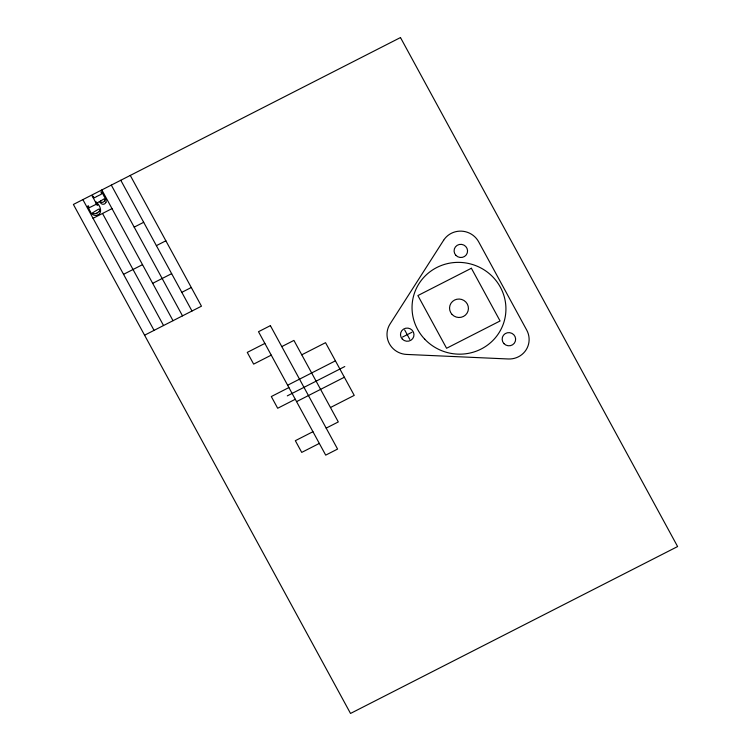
<?xml version="1.0" encoding="UTF-8"?>
<svg xmlns="http://www.w3.org/2000/svg" width="751" height="751" viewBox="0 0 751 751"><rect width="100%" height="100%" fill="white"/><g stroke="black" fill="none" stroke-linecap="round" stroke-linejoin="round"><path stroke-width="1.13" d="M105.929 202.244L106.041 201.916A4.149 4.037 16.2 0 0 105.694 199.325M104.52 200.846L104.764 200.301A1.502 1.464 16.2 0 0 104.699 199.278L104.126 198.865A3.023 2.938 16.2 0 0 103.816 199.043L103.722 199.109A4.628 4.506 16.2 0 1 103.291 199.372A5.257 5.126 16.2 0 1 102.587 199.813L102.493 199.86A3.943 3.839 16.2 0 0 101.826 200.282L100.55 200.939M99.198 211.322L99.789 210.205A1.671 1.633 16.2 0 0 99.676 209.229L98.7 209.135A10.223 9.951 16.2 0 0 98.221 209.407L97.649 209.736A11.453 11.152 16.2 0 1 97.132 210.027A10.58 10.298 16.2 0 1 96.212 210.571L92.364 213.012A1.333 1.295 16.2 0 0 92.805 213.434L93.969 213.706A5.257 5.116 16.2 0 0 94.532 213.697A6.496 6.318 16.2 0 0 96.992 213.049M96.485 196.64L96.316 196.753A7.67 7.472 16.2 0 1 95.649 197.137L94.222 197.72M96.701 196.509L101.301 194.237L101.451 193.167M93.04 218.297L112.002 208.618M134.194 227.131L143.676 222.296M156.386 245.643L165.868 240.799M123.549 274.331L142.512 264.652M152.678 283.334L171.641 273.655M181.817 292.336L191.289 287.502M144.577 335.209L201.465 306.183L130.27 175.424M264.868 343.423L247.267 352.397L253.65 364.113L271.242 355.139M281.794 346.596L293.923 340.41L338.307 421.931L326.178 428.117M301.761 354.81L325.54 342.681L354.237 395.383L330.459 407.521M287.633 385.225L335.425 360.837M288.9 387.563L271.308 396.547L277.682 408.262L295.284 399.279M287.295 395.871L344.793 366.535M402.48 337.096L411.989 332.242M296.561 401.625L344.352 377.237M312.942 431.712L295.34 440.696L301.724 452.402L319.316 443.428M95.668 201.859L96.494 202.075A6.703 6.524 16.2 0 1 96.954 202.648L97.658 203.549A2.375 2.319 16.2 0 1 97.837 203.784C100.859 206.9 102.53 214.063 96.813 215.255A4.713 4.59 16.2 0 1 94.598 215.321L93.518 214.974A6.383 6.215 16.2 0 1 90.514 211.97L88.778 208.562A30.81 29.993 16.2 0 0 88.064 207.285M89.322 207.68L96.269 204.244L96.41 203.521A3.342 3.257 16.2 0 0 96.015 202.939M88.336 206.027L87.623 206.121A1.53 1.493 16.2 0 0 87.679 206.441A2.337 2.281 16.2 0 0 87.895 206.994L88.064 207.295M92.964 196.18L92.279 195.917L92.364 196.687A9.754 9.491 16.2 0 0 92.899 197.522L93.377 198.17A4.816 4.684 16.2 0 1 93.593 198.471L97.179 205.38L97.808 205.042M93.143 196.396L93.875 197.278A1.69 1.652 16.2 0 0 94.166 197.682M104.201 196.34L104.117 196.189A8.064 7.848 16.2 0 0 103.582 195.354L102.436 193.251A8.064 7.848 16.2 0 0 102.023 192.35L101.009 191.74L101.423 193.12M404.686 329.989L409.783 339.358M120.789 180.268L191.984 311.017M111.308 185.103L182.502 315.852M101.836 189.937L173.021 320.696M99.911 201.935L99.62 201.409L97.048 203.08A2.009 1.962 16.2 0 0 97.142 203.427A5.013 4.881 16.2 0 1 97.32 203.812L97.433 204.075A5.013 4.881 16.2 0 0 97.611 204.45M102.521 213.462L163.54 325.53M89.04 207.379L88.74 206.825A4.525 4.403 16.2 0 0 88.458 206.149M82.873 199.616L154.058 330.365M105.666 199.334L104.276 196.48M99.235 211.35A6.966 6.778 16.2 0 1 96.973 213.012M105.938 202.244A3.351 3.257 16.2 0 1 104.258 204.028L103.92 204.131A2.619 2.544 16.2 0 1 102.446 204.188L101.761 203.934A5.182 5.041 16.2 0 1 99.93 201.925M104.502 200.836A2.938 2.863 16.2 0 1 101.789 202.394A1.643 1.596 16.2 0 1 100.643 201.559L100.606 201.493A1.859 1.812 16.2 0 1 100.409 201.005M443.616 240.254L390.032 324.01A20.277 19.742 16.2 0 0 406.601 354.434L508.258 358.978A20.277 19.742 16.2 0 0 526.723 330.111L478.659 241.813A20.277 19.742 16.2 0 0 443.616 240.254M400.48 37.55L73.391 204.45L350.52 713.45L677.609 546.55L400.48 37.55M270.379 325.643L258.494 331.707L325.699 455.134L337.584 449.07L270.379 325.643M471.384 268.257L417.885 295.565L446.582 348.267L500.082 320.968L471.384 268.257M424.756 339.208A47.05 45.811 16.2 0 0 503.93 322.16A47.05 45.811 16.2 0 0 448.253 263.432A47.05 45.811 16.2 0 0 424.756 339.208M455.904 255.359A6.759 6.581 16.2 0 0 467.282 252.909A6.759 6.581 16.2 0 0 459.283 244.479A6.759 6.581 16.2 0 0 455.904 255.359M402.32 339.114A6.759 6.581 16.2 0 0 413.698 336.664A6.759 6.581 16.2 0 0 405.69 328.225A6.759 6.581 16.2 0 0 402.32 339.114M503.977 343.658A6.759 6.581 16.2 0 0 515.355 341.207A6.759 6.581 16.2 0 0 507.347 332.768A6.759 6.581 16.2 0 0 503.977 343.658M452.102 314.491A9.463 9.219 16.2 0 0 468.023 311.064A9.463 9.219 16.2 0 0 456.824 299.245A9.463 9.219 16.2 0 0 452.102 314.491"/></g></svg>
